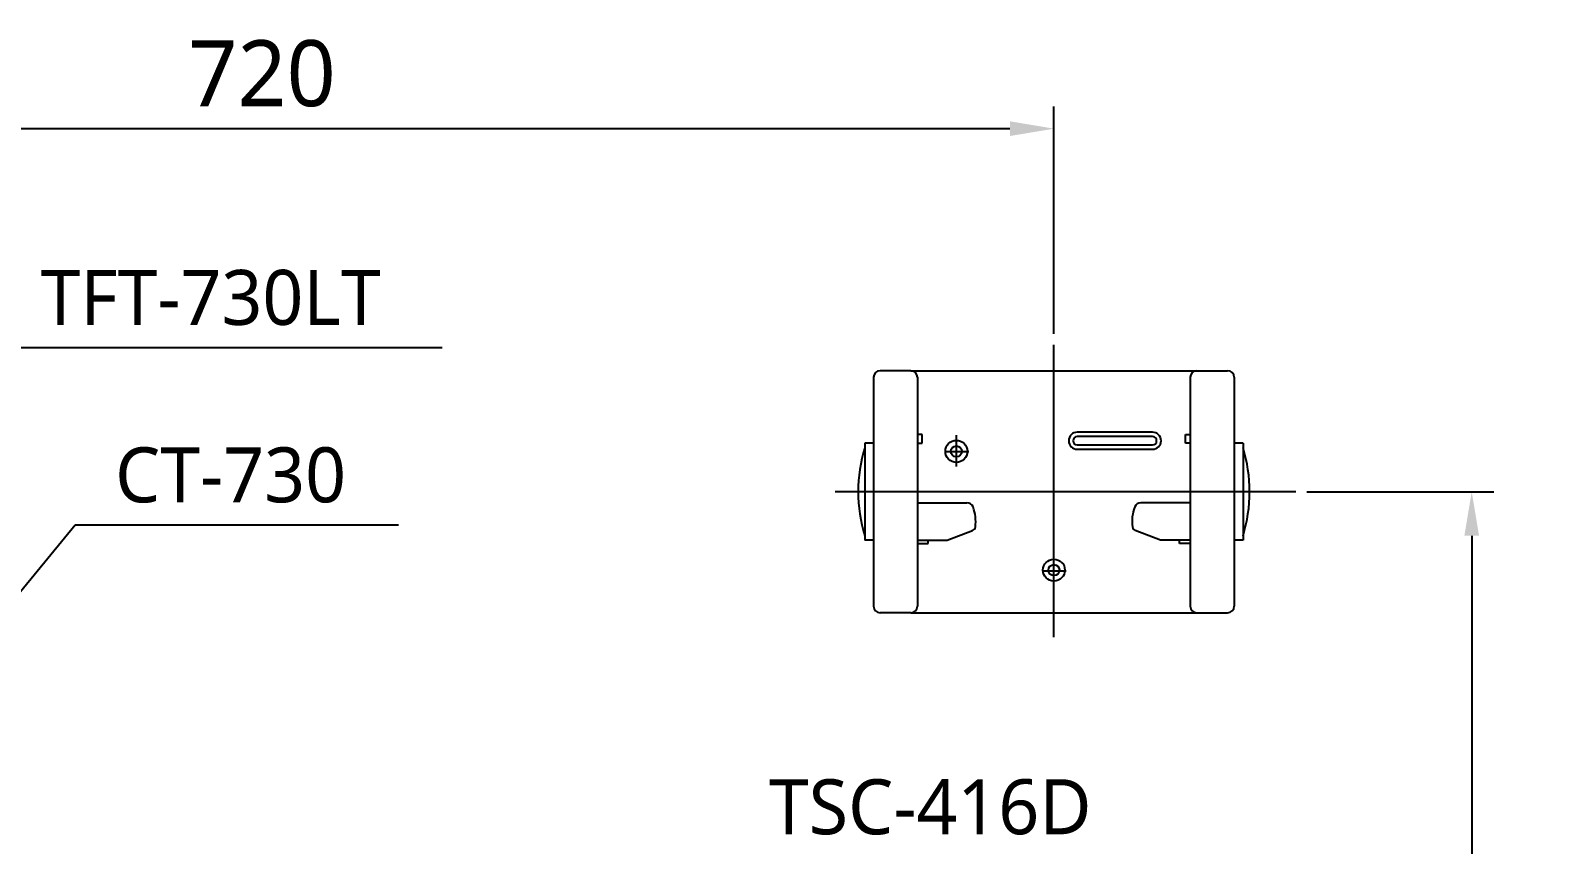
# Model space of a CAD drawing. Extents: x 3169 to 5839, y -9 to 2238.
# Drawn here: x 3661 to 4350, y 754 to 1124 of the extents above; entities that cross this region are included whole.
import ezdxf

# ---------------------------------------------------------------- set-up
doc = ezdxf.new("R2010")
doc.units = 0
doc.header["$LTSCALE"] = 20
doc.header["$MEASUREMENT"] = 0
doc.layers.get('DEFPOINTS').update_dxf_attribs({"linetype": 'CONTINUOUS'})
for name, color, linetype in [('1', 1, 'CONTINUOUS'), ('2', 2, 'CONTINUOUS'), ('4', 4, 'CONTINUOUS'), ('FAUCET', 4, 'CONTINUOUS')]:
    doc.layers.add(name, color=color, linetype=linetype)
doc.styles.add('ROMANS', font='NanumGothic.ttf', dxfattribs={"height": 10.144927})
doc.styles.get("Standard").update_dxf_attribs({"font": 'NanumGothic.ttf'})
doc.dimstyles.get("Standard").update_dxf_attribs({"dimtxt": 2.7, "dimasz": 2, "dimexe": 2, "dimexo": 1, "dimgap": 1.5, "dimtad": 1, "dimlfac": 10, "dimzin": 0, "dimdsep": 46, "dimtxsty": 'Standard', "dimcen": 0, "dimclrt": 2, "dimadec": 0, "dimazin": 0, "dimtfac": 1, "dimtofl": 0, "dimtmove": 0, "dimatfit": 3, "dimfxl": 0, "dimtolj": 1, "dimtzin": 0, "dimarcsym": 0})

# ---------------------------------------------------------------- blocks, each defined once
blk = doc.blocks.new('*D28')
at = {"layer": '1', "color": 3, "lineweight": -2}
for p, q in [((3405.89, 1084.02), (3405.89, 1089.02)), ((4125.89, 985.71), (4125.89, 1089.02)), ((3425.89, 1079.02), (4105.89, 1079.02))]:
    blk.add_line(p, q, dxfattribs=at)
at = {"layer": '1', "color": 3}
for points in [[(3425.89, 1082.36), (3425.89, 1075.69), (3405.89, 1079.02)], [(4105.89, 1082.36), (4105.89, 1075.69), (4125.89, 1079.02)]]:
    blk.add_solid(points, dxfattribs=at)
at = {"layer": 'DEFPOINTS', "color": 0}
for p in [(3405.89, 1079.02), (4125.89, 1079.02), (4125.89, 980.71)]:
    blk.add_point(p, dxfattribs=at)
at = {"layer": '1', "color": 2, "insert": (3765.89, 1104.02), "char_height": 30, "attachment_point": 5}
blk.add_mtext('\\A1;720', dxfattribs=at)
blk = doc.blocks.new('*D29')
at = {"layer": '1', "color": 3, "lineweight": -2}
for p, q in [((4240.82, 914.02), (4325.85, 914.02)), ((4315.85, 894.02), (4315.85, 579.02)), ((4315.85, 214.02), (4315.85, 529.02)), ((4240.85, 194.02), (4325.85, 194.02))]:
    blk.add_line(p, q, dxfattribs=at)
at = {"layer": '1', "color": 3}
for points in [[(4312.51, 894.02), (4319.18, 894.02), (4315.85, 914.02)], [(4312.51, 214.02), (4319.18, 214.02), (4315.85, 194.02)]]:
    blk.add_solid(points, dxfattribs=at)
at = {"layer": 'DEFPOINTS', "color": 0}
for p in [(4235.82, 914.02), (4235.85, 194.02), (4315.85, 194.02)]:
    blk.add_point(p, dxfattribs=at)
at = {"layer": '1', "color": 2, "insert": (4315.85, 554.02), "char_height": 30, "attachment_point": 5}
blk.add_mtext('\\A1;720', dxfattribs=at)

msp = doc.modelspace()

# ---------------------------------------------------------------- linework, layer by layer
at = {"layer": '1'}
for p, q in [((4125.8861, 847.94871), (4125.8861, 980.70737)), ((4081.55423, 925.45326), (4081.55423, 939.76741)), ((4076.16715, 932.33132), (4087.18047, 932.33132)), ((4235.81952, 914.0231), (4026.5066, 914.0231)), ((4125.8861, 871.22091), (4125.8861, 885.53506)), ((4120.49902, 878.09898), (4131.51234, 878.09898))]:
    msp.add_line(p, q, dxfattribs=at)
at = {"layer": '4'}
for p, q in [((4043.8861, 966.0231), (4043.8861, 862.0231)), ((4060.8861, 969.0231), (4046.8861, 969.0231)), ((4060.8861, 969.0231), (4190.8861, 969.0231)), ((4063.8861, 966.0231), (4063.8861, 862.0231)), ((4187.8861, 966.0231), (4187.8861, 862.0231)), ((4190.8861, 969.0231), (4204.8861, 969.0231)), ((4207.8861, 966.0231), (4207.8861, 862.0231)), ((4065.97983, 940.03894), (4063.8861, 940.03894)), ((4065.97983, 936.0231), (4065.97983, 940.03894)), ((4185.79236, 936.0231), (4185.79236, 940.03894)), ((4185.79236, 940.03894), (4187.8861, 940.03894)), ((4039.8861, 936.0231), (4039.8861, 892.0231)), ((4043.8861, 936.0231), (4039.8861, 936.0231)), ((4063.8861, 936.0231), (4065.97983, 936.0231)), ((4187.8861, 936.0231), (4185.79236, 936.0231)), ((4211.8861, 936.0231), (4207.8861, 936.0231)), ((4211.8861, 936.0231), (4211.8861, 892.0231)), ((4063.8861, 909.0231), (4086.34103, 909.0231)), ((4187.8861, 909.0231), (4165.43117, 909.0231)), ((4077.37344, 892.0231), (4088.91526, 896.4471)), ((4174.39876, 892.0231), (4162.85694, 896.4471)), ((4043.8861, 892.0231), (4039.8861, 892.0231)), ((4063.8861, 892.0231), (4077.37344, 892.0231)), ((4063.8861, 890.47829), (4068.73316, 890.47829)), ((4068.73316, 890.47829), (4068.73316, 892.0231)), ((4187.8861, 892.0231), (4174.39876, 892.0231)), ((4183.03903, 890.47829), (4183.03903, 892.0231)), ((4187.8861, 890.47829), (4183.03903, 890.47829)), ((4211.8861, 892.0231), (4207.8861, 892.0231)), ((4060.8861, 859.0231), (4046.8861, 859.0231)), ((4060.8861, 859.0231), (4190.8861, 859.0231)), ((4190.8861, 859.0231), (4204.8861, 859.0231))]:
    msp.add_line(p, q, dxfattribs=at)
for points in [[(4170.72433, 933.29377, 1), (4170.72433, 941.07246), (4136.50302, 941.07246, 1), (4136.50302, 933.29377)], [(4170.72433, 935.29377, 1), (4170.72433, 939.07246), (4136.50302, 939.07246, 1), (4136.50302, 935.29377)]]:
    msp.add_lwpolyline(points, format="xyb", close=True, dxfattribs=at)
for centre, radius in [((4081.55423, 932.33132), 5), ((4081.55423, 932.33132), 2.5), ((4125.8861, 878.37799), 5), ((4125.8861, 878.37799), 2.5)]:
    msp.add_circle(centre, radius, dxfattribs=at)
for centre, radius, start, end in [((4046.8861, 966.0231), 3, 90, 180), ((4060.8861, 966.0231), 3, 0, 90), ((4190.8861, 966.0231), 3, 90, 180), ((4204.8861, 966.0231), 3, 0, 90), ((4105.06265, 914.0231), 68.17612, 162.94090658, 197.05909342), ((4146.70955, 914.0231), 68.17612, 342.94090658, 17.05909342), ((4086.34103, 906.0231), 3, 20.74302765, 90), ((4071.81869, 900.5231), 18.52895, 352.32155375, 20.74302765), ((4179.9535, 900.5231), 18.52895, 159.25697235, 187.67844625), ((4165.43117, 906.0231), 3, 90, 159.25697235), ((4088.19944, 898.31461), 2, 290.97192166, 352.32155375), ((4163.57276, 898.31461), 2, 187.67844625, 249.02807834), ((4046.8861, 862.0231), 3, 180, 270), ((4060.8861, 862.0231), 3, 270, 0), ((4190.8861, 862.0231), 3, 180, 270), ((4204.8861, 862.0231), 3, 270, 0)]:
    msp.add_arc(centre, radius, start, end, dxfattribs=at)

# ---------------------------------------------------------------- texts
at = {"layer": '2', "char_height": 25, "attachment_point": 4, "style": 'ROMANS'}
for s, insert in [('TFT-730LT', (3665.21466, 1002.15797)), ('CT-730', (3699.06713, 921.51133)), ('TSC-416D', (3996.32629, 770.65216))]:
    msp.add_mtext(s, dxfattribs=dict(at, insert=insert))

# ---------------------------------------------------------------- dimensions: what is measured, and where the dimension line sits
at = {"layer": '1'}
dim = msp.add_linear_dim(base=(4125.8861, 1079.0231), p1=(3405.8861, 1079.0231), p2=(4125.8861, 980.70737), dimstyle='Standard', override={"dimtxt": 30, "dimasz": 20, "dimexe": 10, "dimexo": 5, "dimgap": 10, "dimdec": 4, "dimlfac": 1, "dimrnd": 0.5, "dimzin": 8, "dimclrd": 3, "dimclre": 3, "dimtdec": 4}, dxfattribs=at)
dim.commit()
dim.dimension.update_dxf_attribs({"geometry": '*D28', "text_midpoint": (3765.8861, 1104.0231)})
dim = msp.add_linear_dim(base=(4315.84804, 194.0231), p1=(4235.81952, 914.0231), p2=(4235.84804, 194.0231), angle=90, dimstyle='Standard', override={"dimtxt": 30, "dimasz": 20, "dimexe": 10, "dimexo": 5, "dimgap": 10, "dimtih": 1, "dimtoh": 1, "dimdec": 0, "dimlfac": 1, "dimrnd": 0.5, "dimzin": 8, "dimclrd": 3, "dimclre": 3, "dimtdec": 0, "dimarcsym": 1}, dxfattribs=at)
dim.commit()
dim.dimension.update_dxf_attribs({"geometry": '*D29', "text_midpoint": (4315.84804, 554.0231)})

# ---------------------------------------------------------------- leaders
at = {"layer": 'FAUCET', "color": 8, "annotation_type": 0, "has_hookline": 1, "hookline_direction": 0}
for points, text_width in [([(3539.27529, 848.66592), (3647.09016, 979.62695), (3667.09016, 979.62695)], 170.74392), ([(3573.12776, 768.01928), (3680.94263, 898.90878), (3700.94263, 898.90878)], 117.06009)]:
    msp.add_leader(points, dimstyle='Standard', override={"dimtxt": 20, "dimasz": 20, "dimexe": 20, "dimexo": 0, "dimgap": 10, "dimdec": 4, "dimlfac": 1, "dimzin": 8, "dimclrd": 3, "dimclre": 3, "dimtdec": 4, "dimtofl": 1}, dxfattribs=dict(at, text_width=text_width))

doc.saveas('drawing.dxf')
